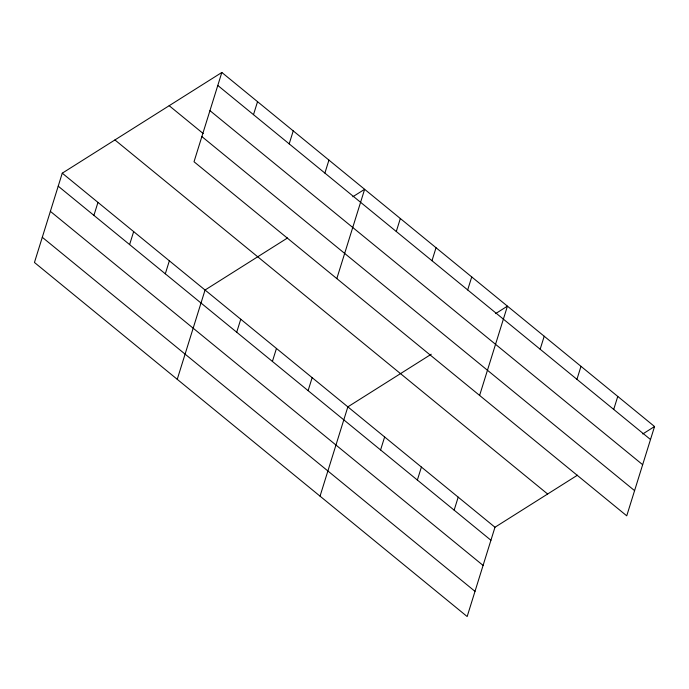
<?xml version="1.0" encoding="UTF-8"?>
<svg xmlns="http://www.w3.org/2000/svg" width="689" height="689" viewBox="0 0 689 689"><rect width="100%" height="100%" fill="white"/><g stroke="black" fill="none" stroke-linecap="round" stroke-linejoin="round"><path stroke-width="1.03" d="M221.841 72.466L194.022 161.751L626.74 515.82L654.55 426.525L221.841 72.466L62.26 173.18L34.45 262.475L467.159 616.534L494.978 527.249L577.477 475.177M93.911 215.39L97.959 202.394M129.61 244.595L133.657 231.599M165.308 273.809L169.356 260.812M253.492 114.667L257.54 101.671M177.245 379.312L205.055 290.026L287.554 237.955M289.191 143.88L293.238 130.884M236.706 332.227L240.754 319.231M324.889 173.085L328.937 160.098M272.405 361.441L276.453 348.445M336.818 278.597L364.636 189.303L352.828 196.753M308.104 390.646L312.151 377.658M396.287 231.513L400.335 218.516M320.041 496.158L347.85 406.863L431.254 354.224M431.986 260.718L436.034 247.721M380.586 449.951L384.634 436.964M467.685 289.931L471.732 276.935M417.362 480.052L421.41 467.056M479.613 395.434L507.431 306.149L495.624 313.598M454.146 510.144L458.194 497.148M540.159 349.237L544.207 336.241M576.943 379.329L580.991 366.341M613.718 409.43L617.766 396.433M642.751 433.975L654.55 426.525M217.793 85.453L650.502 439.522M209.947 110.636L642.665 464.705M169.175 105.701L203.212 133.554M201.868 136.577L634.578 490.637M114.925 139.945L547.634 494.013M62.26 173.18L494.978 527.249M58.212 186.176L490.93 540.245M50.375 211.351L483.084 565.419M42.296 237.292L475.005 591.36"/></g></svg>
